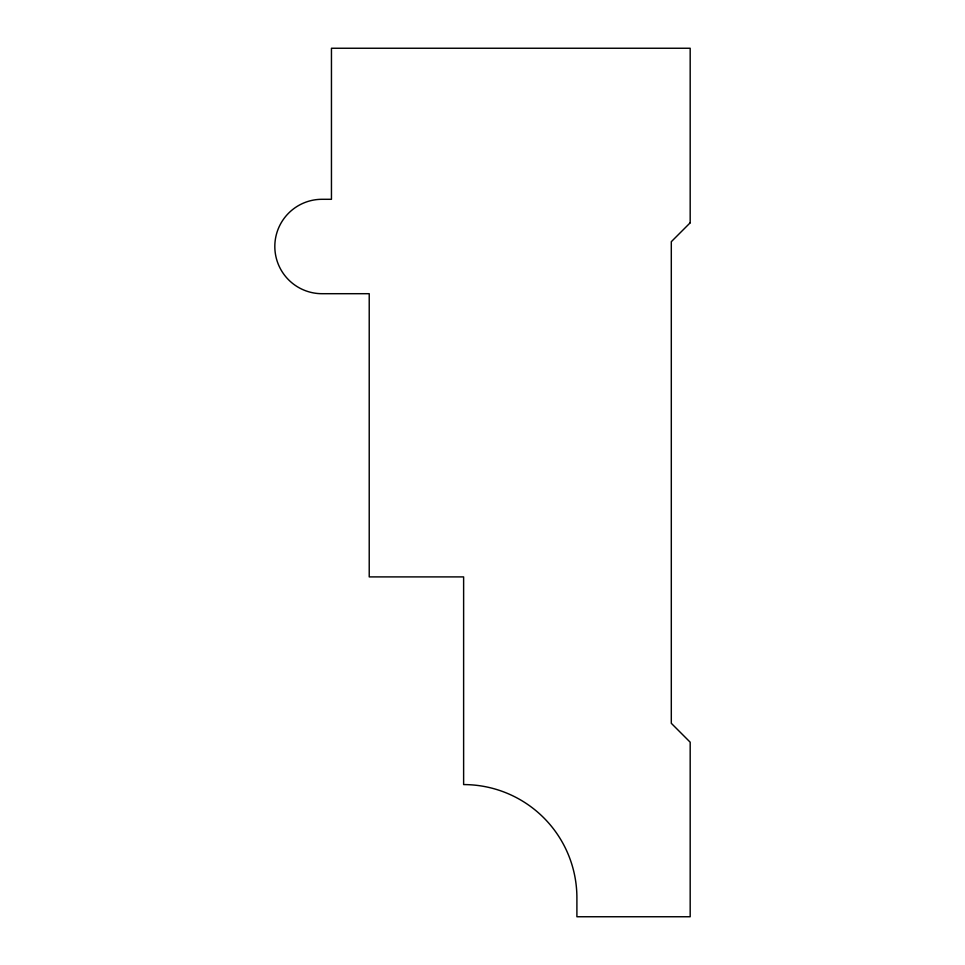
<?xml version="1.0" encoding="UTF-8"?>
<svg xmlns="http://www.w3.org/2000/svg" width="965" height="965" viewBox="0 0 965 965"><rect width="100%" height="100%" fill="white"/><g stroke="black" fill="none" stroke-linecap="round" stroke-linejoin="round"><path stroke-width="1.45" d="M690.18 222.806L671.302 241.696L671.302 723.304L690.18 742.194L690.18 916.75L576.901 916.75L576.901 897.872A113.279 113.279 0 0 0 463.622 784.581L463.622 576.901L369.221 576.901L369.221 293.698L322.02 293.698A47.201 47.201 0 0 1 274.82 246.497A47.201 47.201 0 0 1 322.02 199.297L331.453 199.297L331.453 48.25L690.18 48.25L690.18 222.806"/></g></svg>
